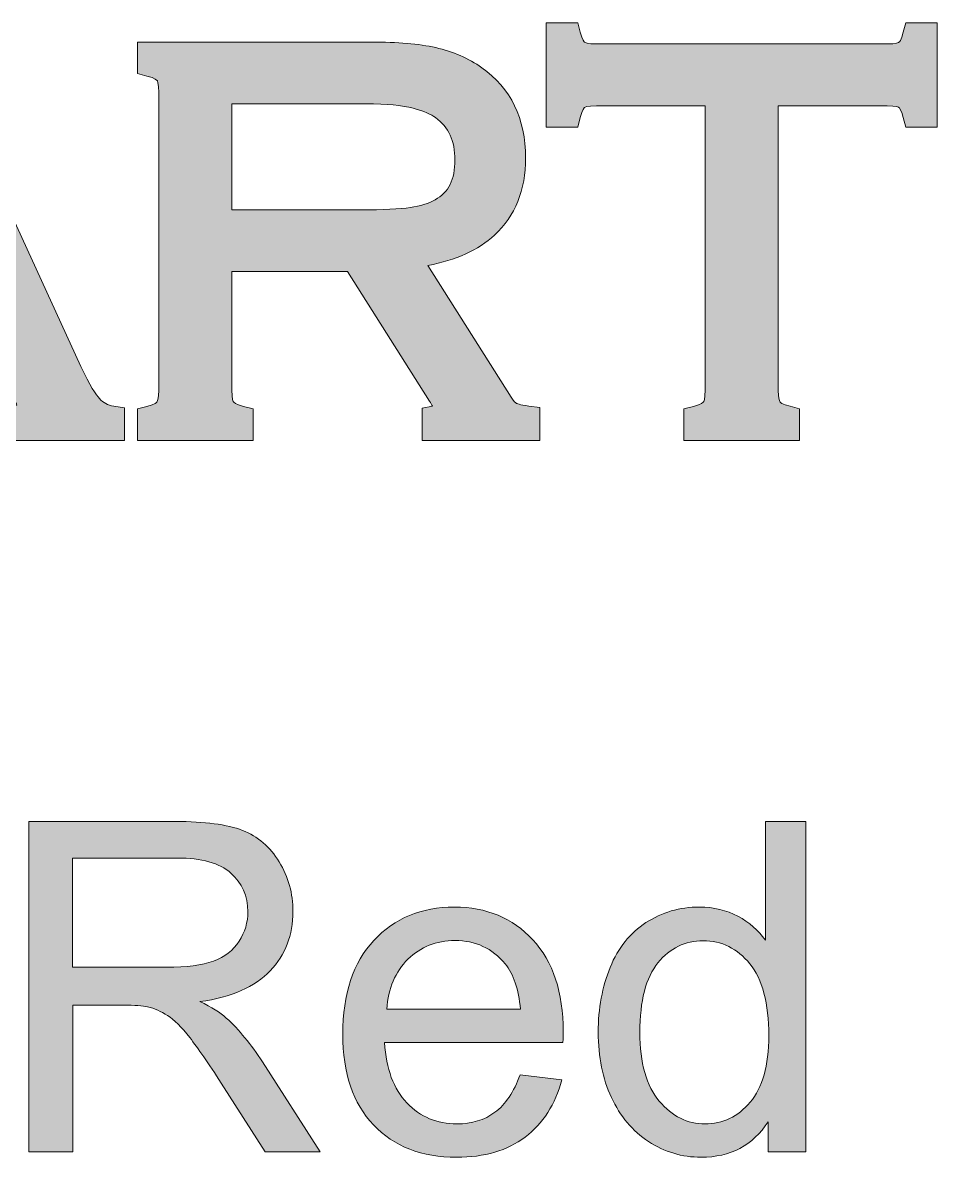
# Model space of a CAD drawing. Header units: inches. Extents: x 1117 to 1992, y -2324 to -585.
# Drawn here: x 1337.29 to 1355.27, y -2147.54 to -2125.24 of the extents above; entities that cross this region are included whole.
import ezdxf

# ---------------------------------------------------------------- set-up
doc = ezdxf.new("R2010")
doc.units = ezdxf.units.IN
doc.header["$MEASUREMENT"] = 0
doc.layers.add('Layer 1', color=7, linetype='Continuous')

# ---------------------------------------------------------------- blocks, each defined once
blk = doc.blocks.new('block 246')
at = {"layer": 'Layer 1', "true_color": 0x010101}
h = blk.add_hatch(color=18, dxfattribs=at)
h.dxf.hatch_style = 2
edge = h.paths.add_edge_path()
edge.add_spline(control_points=[(1354.605, -2125.43), (1354.562, -2125.594), (1354.52, -2125.628), (1354.519, -2125.629), (1354.518, -2125.629), (1354.468, -2125.662), (1354.285, -2125.662), (1354.285, -2125.662), (1348.572, -2125.662), (1348.572, -2125.662), (1348.388, -2125.662), (1348.338, -2125.629), (1348.337, -2125.628), (1348.336, -2125.628), (1348.294, -2125.593), (1348.252, -2125.431), (1348.252, -2125.431), (1348.202, -2125.244), (1348.202, -2125.244), (1348.202, -2125.244), (1347.583, -2125.244), (1347.583, -2125.244), (1347.583, -2125.244), (1347.583, -2127.294), (1347.583, -2127.294), (1347.583, -2127.294), (1348.203, -2127.294), (1348.203, -2127.294), (1348.203, -2127.294), (1348.252, -2127.108), (1348.252, -2127.108), (1348.293, -2126.946), (1348.336, -2126.909), (1348.336, -2126.909), (1348.336, -2126.909), (1348.387, -2126.876), (1348.572, -2126.876), (1348.572, -2126.876), (1350.711, -2126.876), (1350.711, -2126.876), (1350.711, -2126.876), (1350.711, -2132.463), (1350.711, -2132.463), (1350.711, -2132.647), (1350.675, -2132.696), (1350.675, -2132.696), (1350.674, -2132.697), (1350.64, -2132.741), (1350.478, -2132.784), (1350.478, -2132.784), (1350.291, -2132.833), (1350.291, -2132.833), (1350.291, -2132.833), (1350.291, -2133.452), (1350.291, -2133.452), (1350.291, -2133.452), (1352.565, -2133.452), (1352.565, -2133.452), (1352.565, -2133.452), (1352.565, -2132.831), (1352.565, -2132.831), (1352.565, -2132.831), (1352.377, -2132.783), (1352.377, -2132.783), (1352.217, -2132.743), (1352.181, -2132.7), (1352.181, -2132.7), (1352.18, -2132.7), (1352.145, -2132.649), (1352.145, -2132.463), (1352.145, -2132.463), (1352.145, -2126.876), (1352.145, -2126.876), (1352.145, -2126.876), (1354.284, -2126.876), (1354.284, -2126.876), (1354.468, -2126.876), (1354.518, -2126.911), (1354.519, -2126.912), (1354.52, -2126.912), (1354.562, -2126.947), (1354.604, -2127.109), (1354.604, -2127.109), (1354.653, -2127.295), (1354.653, -2127.295), (1354.653, -2127.295), (1355.273, -2127.295), (1355.273, -2127.295), (1355.273, -2127.295), (1355.273, -2125.244), (1355.273, -2125.244), (1355.273, -2125.244), (1354.654, -2125.244), (1354.654, -2125.244), (1354.654, -2125.244), (1354.605, -2125.43), (1354.605, -2125.43)], knot_values=[0, 0, 0, 0, 1, 1, 1, 2, 2, 2, 3, 3, 3, 4, 4, 4, 5, 5, 5, 6, 6, 6, 7, 7, 7, 8, 8, 8, 9, 9, 9, 10, 10, 10, 11, 11, 11, 12, 12, 12, 13, 13, 13, 14, 14, 14, 15, 15, 15, 16, 16, 16, 17, 17, 17, 18, 18, 18, 19, 19, 19, 20, 20, 20, 21, 21, 21, 22, 22, 22, 23, 23, 23, 24, 24, 24, 25, 25, 25, 26, 26, 26, 27, 27, 27, 28, 28, 28, 29, 29, 29, 30, 30, 30, 31, 31, 31, 32, 32, 32, 32], degree=3, periodic=1)
h = blk.add_hatch(color=18, dxfattribs=at)
h.dxf.hatch_style = 2
edge = h.paths.add_edge_path()
edge.add_spline(control_points=[(1338.798, -2132.63), (1338.732, -2132.556), (1338.614, -2132.387), (1338.434, -2131.998), (1338.434, -2131.998), (1336.104, -2126.929), (1336.104, -2126.929), (1335.888, -2126.452), (1335.862, -2126.336), (1335.858, -2126.348), (1335.858, -2126.347), (1335.885, -2126.319), (1335.997, -2126.294), (1335.997, -2126.294), (1336.193, -2126.251), (1336.193, -2126.251), (1336.193, -2126.251), (1336.193, -2125.624), (1336.193, -2125.624), (1336.193, -2125.624), (1333.565, -2125.624), (1333.565, -2125.624), (1333.565, -2125.624), (1333.565, -2126.263), (1333.565, -2126.263), (1333.565, -2126.263), (1333.776, -2126.298), (1333.776, -2126.298), (1333.857, -2126.31), (1333.892, -2126.331), (1333.893, -2126.332), (1333.893, -2126.343), (1333.887, -2126.451), (1333.713, -2126.83), (1333.713, -2126.83), (1331.284, -2132.106), (1331.284, -2132.106), (1331.129, -2132.449), (1331.032, -2132.592), (1330.978, -2132.652), (1330.917, -2132.717), (1330.829, -2132.759), (1330.709, -2132.78), (1330.709, -2132.78), (1330.503, -2132.817), (1330.503, -2132.817), (1330.503, -2132.817), (1330.503, -2133.453), (1330.503, -2133.453), (1330.503, -2133.453), (1332.809, -2133.453), (1332.809, -2133.453), (1332.809, -2133.453), (1332.809, -2132.835), (1332.809, -2132.835), (1332.809, -2132.835), (1332.624, -2132.785), (1332.624, -2132.785), (1332.494, -2132.75), (1332.468, -2132.713), (1332.469, -2132.713), (1332.469, -2132.71), (1332.47, -2132.652), (1332.551, -2132.474), (1332.551, -2132.474), (1333.036, -2131.392), (1333.036, -2131.392), (1333.036, -2131.392), (1336.56, -2131.392), (1336.56, -2131.392), (1336.56, -2131.392), (1337.057, -2132.473), (1337.057, -2132.473), (1337.122, -2132.621), (1337.156, -2132.709), (1337.174, -2132.757), (1337.153, -2132.765), (1337.124, -2132.774), (1337.084, -2132.782), (1337.084, -2132.782), (1336.885, -2132.824), (1336.885, -2132.824), (1336.885, -2132.824), (1336.885, -2133.452), (1336.885, -2133.452), (1336.885, -2133.452), (1339.293, -2133.452), (1339.293, -2133.452), (1339.293, -2133.452), (1339.293, -2132.811), (1339.293, -2132.811), (1339.293, -2132.811), (1339.08, -2132.779), (1339.08, -2132.779), (1338.964, -2132.761), (1338.872, -2132.713), (1338.798, -2132.63)], knot_values=[0, 0, 0, 0, 1, 1, 1, 2, 2, 2, 3, 3, 3, 4, 4, 4, 5, 5, 5, 6, 6, 6, 7, 7, 7, 8, 8, 8, 9, 9, 9, 10, 10, 10, 11, 11, 11, 12, 12, 12, 13, 13, 13, 14, 14, 14, 15, 15, 15, 16, 16, 16, 17, 17, 17, 18, 18, 18, 19, 19, 19, 20, 20, 20, 21, 21, 21, 22, 22, 22, 23, 23, 23, 24, 24, 24, 25, 25, 25, 26, 26, 26, 27, 27, 27, 28, 28, 28, 29, 29, 29, 30, 30, 30, 31, 31, 31, 32, 32, 32, 32], degree=3, periodic=1)
h.paths.add_polyline_path([(1334.813, -2127.446), (1336.029, -2130.178), (1333.582, -2130.178)])
h = blk.add_hatch(color=18, dxfattribs=at)
h.dxf.hatch_style = 2
edge = h.paths.add_edge_path()
edge.add_spline(control_points=[(1346.995, -2132.724), (1346.988, -2132.718), (1346.951, -2132.695), (1346.892, -2132.605), (1346.892, -2132.605), (1345.259, -2130.013), (1345.259, -2130.013), (1345.809, -2129.911), (1346.248, -2129.712), (1346.568, -2129.417), (1346.973, -2129.044), (1347.179, -2128.535), (1347.179, -2127.902), (1347.179, -2127.13), (1346.888, -2126.533), (1346.315, -2126.128), (1346.058, -2125.945), (1345.753, -2125.812), (1345.41, -2125.734), (1345.081, -2125.66), (1344.657, -2125.624), (1344.148, -2125.624), (1344.148, -2125.624), (1339.546, -2125.624), (1339.546, -2125.624), (1339.546, -2125.624), (1339.546, -2126.243), (1339.546, -2126.243), (1339.546, -2126.243), (1339.733, -2126.292), (1339.733, -2126.292), (1339.896, -2126.335), (1339.931, -2126.378), (1339.932, -2126.378), (1339.932, -2126.379), (1339.966, -2126.43), (1339.966, -2126.613), (1339.966, -2126.613), (1339.966, -2132.463), (1339.966, -2132.463), (1339.966, -2132.649), (1339.93, -2132.7), (1339.93, -2132.7), (1339.93, -2132.701), (1339.895, -2132.743), (1339.734, -2132.784), (1339.734, -2132.784), (1339.546, -2132.832), (1339.546, -2132.832), (1339.546, -2132.832), (1339.546, -2133.453), (1339.546, -2133.453), (1339.546, -2133.453), (1341.82, -2133.453), (1341.82, -2133.453), (1341.82, -2133.453), (1341.82, -2132.833), (1341.82, -2132.833), (1341.82, -2132.833), (1341.633, -2132.784), (1341.633, -2132.784), (1341.471, -2132.741), (1341.437, -2132.697), (1341.436, -2132.697), (1341.436, -2132.697), (1341.4, -2132.647), (1341.4, -2132.463), (1341.4, -2132.463), (1341.4, -2130.135), (1341.4, -2130.135), (1341.4, -2130.135), (1343.676, -2130.135), (1343.676, -2130.135), (1343.676, -2130.135), (1345.289, -2132.683), (1345.289, -2132.683), (1345.314, -2132.722), (1345.334, -2132.754), (1345.349, -2132.78), (1345.348, -2132.78), (1345.347, -2132.781), (1345.345, -2132.781), (1345.345, -2132.781), (1345.145, -2132.821), (1345.145, -2132.821), (1345.145, -2132.821), (1345.145, -2133.452), (1345.145, -2133.452), (1345.145, -2133.452), (1347.46, -2133.452), (1347.46, -2133.452), (1347.46, -2133.452), (1347.46, -2132.805), (1347.46, -2132.805), (1347.46, -2132.805), (1347.242, -2132.777), (1347.242, -2132.777), (1347.054, -2132.754), (1347.002, -2132.726), (1346.995, -2132.724)], knot_values=[0, 0, 0, 0, 1, 1, 1, 2, 2, 2, 3, 3, 3, 4, 4, 4, 5, 5, 5, 6, 6, 6, 7, 7, 7, 8, 8, 8, 9, 9, 9, 10, 10, 10, 11, 11, 11, 12, 12, 12, 13, 13, 13, 14, 14, 14, 15, 15, 15, 16, 16, 16, 17, 17, 17, 18, 18, 18, 19, 19, 19, 20, 20, 20, 21, 21, 21, 22, 22, 22, 23, 23, 23, 24, 24, 24, 25, 25, 25, 26, 26, 26, 27, 27, 27, 28, 28, 28, 29, 29, 29, 30, 30, 30, 31, 31, 31, 32, 32, 32, 33, 33, 33, 33], degree=3, periodic=1)
edge = h.paths.add_edge_path()
edge.add_spline(control_points=[(1341.401, -2126.836), (1341.401, -2126.836), (1344.043, -2126.836), (1344.043, -2126.836), (1344.858, -2126.836), (1345.235, -2126.985), (1345.409, -2127.11), (1345.665, -2127.293), (1345.789, -2127.565), (1345.789, -2127.941), (1345.789, -2128.328), (1345.665, -2128.577), (1345.4, -2128.724), (1345.27, -2128.797), (1345.107, -2128.847), (1344.912, -2128.876), (1344.7, -2128.906), (1344.373, -2128.922), (1343.937, -2128.922), (1343.937, -2128.922), (1341.401, -2128.922), (1341.401, -2128.922), (1341.401, -2128.922), (1341.401, -2126.836), (1341.401, -2126.836)], knot_values=[0, 0, 0, 0, 1, 1, 1, 2, 2, 2, 3, 3, 3, 4, 4, 4, 5, 5, 5, 6, 6, 6, 7, 7, 7, 8, 8, 8, 8], degree=3, periodic=1)
at = {"layer": 'Layer 1', "lineweight": 0}
for points, knots in [([(1354.605, -2125.43), (1354.562, -2125.594), (1354.52, -2125.628), (1354.519, -2125.629), (1354.518, -2125.629), (1354.468, -2125.662), (1354.285, -2125.662), (1354.285, -2125.662), (1348.572, -2125.662), (1348.572, -2125.662), (1348.388, -2125.662), (1348.338, -2125.629), (1348.337, -2125.628), (1348.336, -2125.628), (1348.294, -2125.593), (1348.252, -2125.431), (1348.252, -2125.431), (1348.202, -2125.244), (1348.202, -2125.244), (1348.202, -2125.244), (1347.583, -2125.244), (1347.583, -2125.244), (1347.583, -2125.244), (1347.583, -2127.294), (1347.583, -2127.294), (1347.583, -2127.294), (1348.203, -2127.294), (1348.203, -2127.294), (1348.203, -2127.294), (1348.252, -2127.108), (1348.252, -2127.108), (1348.293, -2126.946), (1348.336, -2126.909), (1348.336, -2126.909), (1348.336, -2126.909), (1348.387, -2126.876), (1348.572, -2126.876), (1348.572, -2126.876), (1350.711, -2126.876), (1350.711, -2126.876), (1350.711, -2126.876), (1350.711, -2132.463), (1350.711, -2132.463), (1350.711, -2132.647), (1350.675, -2132.696), (1350.675, -2132.696), (1350.674, -2132.697), (1350.64, -2132.741), (1350.478, -2132.784), (1350.478, -2132.784), (1350.291, -2132.833), (1350.291, -2132.833), (1350.291, -2132.833), (1350.291, -2133.452), (1350.291, -2133.452), (1350.291, -2133.452), (1352.565, -2133.452), (1352.565, -2133.452), (1352.565, -2133.452), (1352.565, -2132.831), (1352.565, -2132.831), (1352.565, -2132.831), (1352.377, -2132.783), (1352.377, -2132.783), (1352.217, -2132.743), (1352.181, -2132.7), (1352.181, -2132.7), (1352.18, -2132.7), (1352.145, -2132.649), (1352.145, -2132.463), (1352.145, -2132.463), (1352.145, -2126.876), (1352.145, -2126.876), (1352.145, -2126.876), (1354.284, -2126.876), (1354.284, -2126.876), (1354.468, -2126.876), (1354.518, -2126.911), (1354.519, -2126.912), (1354.52, -2126.912), (1354.562, -2126.947), (1354.604, -2127.109), (1354.604, -2127.109), (1354.653, -2127.295), (1354.653, -2127.295), (1354.653, -2127.295), (1355.273, -2127.295), (1355.273, -2127.295), (1355.273, -2127.295), (1355.273, -2125.244), (1355.273, -2125.244), (1355.273, -2125.244), (1354.654, -2125.244), (1354.654, -2125.244), (1354.654, -2125.244), (1354.605, -2125.43), (1354.605, -2125.43)], [0, 0, 0, 0, 1, 1, 1, 2, 2, 2, 3, 3, 3, 4, 4, 4, 5, 5, 5, 6, 6, 6, 7, 7, 7, 8, 8, 8, 9, 9, 9, 10, 10, 10, 11, 11, 11, 12, 12, 12, 13, 13, 13, 14, 14, 14, 15, 15, 15, 16, 16, 16, 17, 17, 17, 18, 18, 18, 19, 19, 19, 20, 20, 20, 21, 21, 21, 22, 22, 22, 23, 23, 23, 24, 24, 24, 25, 25, 25, 26, 26, 26, 27, 27, 27, 28, 28, 28, 29, 29, 29, 30, 30, 30, 31, 31, 31, 32, 32, 32, 32]), ([(1338.798, -2132.63), (1338.732, -2132.556), (1338.614, -2132.387), (1338.434, -2131.998), (1338.434, -2131.998), (1336.104, -2126.929), (1336.104, -2126.929), (1335.888, -2126.452), (1335.862, -2126.336), (1335.858, -2126.348), (1335.858, -2126.347), (1335.885, -2126.319), (1335.997, -2126.294), (1335.997, -2126.294), (1336.193, -2126.251), (1336.193, -2126.251), (1336.193, -2126.251), (1336.193, -2125.624), (1336.193, -2125.624), (1336.193, -2125.624), (1333.565, -2125.624), (1333.565, -2125.624), (1333.565, -2125.624), (1333.565, -2126.263), (1333.565, -2126.263), (1333.565, -2126.263), (1333.776, -2126.298), (1333.776, -2126.298), (1333.857, -2126.31), (1333.892, -2126.331), (1333.893, -2126.332), (1333.893, -2126.343), (1333.887, -2126.451), (1333.713, -2126.83), (1333.713, -2126.83), (1331.284, -2132.106), (1331.284, -2132.106), (1331.129, -2132.449), (1331.032, -2132.592), (1330.978, -2132.652), (1330.917, -2132.717), (1330.829, -2132.759), (1330.709, -2132.78), (1330.709, -2132.78), (1330.503, -2132.817), (1330.503, -2132.817), (1330.503, -2132.817), (1330.503, -2133.453), (1330.503, -2133.453), (1330.503, -2133.453), (1332.809, -2133.453), (1332.809, -2133.453), (1332.809, -2133.453), (1332.809, -2132.835), (1332.809, -2132.835), (1332.809, -2132.835), (1332.624, -2132.785), (1332.624, -2132.785), (1332.494, -2132.75), (1332.468, -2132.713), (1332.469, -2132.713), (1332.469, -2132.71), (1332.47, -2132.652), (1332.551, -2132.474), (1332.551, -2132.474), (1333.036, -2131.392), (1333.036, -2131.392), (1333.036, -2131.392), (1336.56, -2131.392), (1336.56, -2131.392), (1336.56, -2131.392), (1337.057, -2132.473), (1337.057, -2132.473), (1337.122, -2132.621), (1337.156, -2132.709), (1337.174, -2132.757), (1337.153, -2132.765), (1337.124, -2132.774), (1337.084, -2132.782), (1337.084, -2132.782), (1336.885, -2132.824), (1336.885, -2132.824), (1336.885, -2132.824), (1336.885, -2133.452), (1336.885, -2133.452), (1336.885, -2133.452), (1339.293, -2133.452), (1339.293, -2133.452), (1339.293, -2133.452), (1339.293, -2132.811), (1339.293, -2132.811), (1339.293, -2132.811), (1339.08, -2132.779), (1339.08, -2132.779), (1338.964, -2132.761), (1338.872, -2132.713), (1338.798, -2132.63)], [0, 0, 0, 0, 1, 1, 1, 2, 2, 2, 3, 3, 3, 4, 4, 4, 5, 5, 5, 6, 6, 6, 7, 7, 7, 8, 8, 8, 9, 9, 9, 10, 10, 10, 11, 11, 11, 12, 12, 12, 13, 13, 13, 14, 14, 14, 15, 15, 15, 16, 16, 16, 17, 17, 17, 18, 18, 18, 19, 19, 19, 20, 20, 20, 21, 21, 21, 22, 22, 22, 23, 23, 23, 24, 24, 24, 25, 25, 25, 26, 26, 26, 27, 27, 27, 28, 28, 28, 29, 29, 29, 30, 30, 30, 31, 31, 31, 32, 32, 32, 32]), ([(1346.995, -2132.724), (1346.988, -2132.718), (1346.951, -2132.695), (1346.892, -2132.605), (1346.892, -2132.605), (1345.259, -2130.013), (1345.259, -2130.013), (1345.809, -2129.911), (1346.248, -2129.712), (1346.568, -2129.417), (1346.973, -2129.044), (1347.179, -2128.535), (1347.179, -2127.902), (1347.179, -2127.13), (1346.888, -2126.533), (1346.315, -2126.128), (1346.058, -2125.945), (1345.753, -2125.812), (1345.41, -2125.734), (1345.081, -2125.66), (1344.657, -2125.624), (1344.148, -2125.624), (1344.148, -2125.624), (1339.546, -2125.624), (1339.546, -2125.624), (1339.546, -2125.624), (1339.546, -2126.243), (1339.546, -2126.243), (1339.546, -2126.243), (1339.733, -2126.292), (1339.733, -2126.292), (1339.896, -2126.335), (1339.931, -2126.378), (1339.932, -2126.378), (1339.932, -2126.379), (1339.966, -2126.43), (1339.966, -2126.613), (1339.966, -2126.613), (1339.966, -2132.463), (1339.966, -2132.463), (1339.966, -2132.649), (1339.93, -2132.7), (1339.93, -2132.7), (1339.93, -2132.701), (1339.895, -2132.743), (1339.734, -2132.784), (1339.734, -2132.784), (1339.546, -2132.832), (1339.546, -2132.832), (1339.546, -2132.832), (1339.546, -2133.453), (1339.546, -2133.453), (1339.546, -2133.453), (1341.82, -2133.453), (1341.82, -2133.453), (1341.82, -2133.453), (1341.82, -2132.833), (1341.82, -2132.833), (1341.82, -2132.833), (1341.633, -2132.784), (1341.633, -2132.784), (1341.471, -2132.741), (1341.437, -2132.697), (1341.436, -2132.697), (1341.436, -2132.697), (1341.4, -2132.647), (1341.4, -2132.463), (1341.4, -2132.463), (1341.4, -2130.135), (1341.4, -2130.135), (1341.4, -2130.135), (1343.676, -2130.135), (1343.676, -2130.135), (1343.676, -2130.135), (1345.289, -2132.683), (1345.289, -2132.683), (1345.314, -2132.722), (1345.334, -2132.754), (1345.349, -2132.78), (1345.348, -2132.78), (1345.347, -2132.781), (1345.345, -2132.781), (1345.345, -2132.781), (1345.145, -2132.821), (1345.145, -2132.821), (1345.145, -2132.821), (1345.145, -2133.452), (1345.145, -2133.452), (1345.145, -2133.452), (1347.46, -2133.452), (1347.46, -2133.452), (1347.46, -2133.452), (1347.46, -2132.805), (1347.46, -2132.805), (1347.46, -2132.805), (1347.242, -2132.777), (1347.242, -2132.777), (1347.054, -2132.754), (1347.002, -2132.726), (1346.995, -2132.724)], [0, 0, 0, 0, 1, 1, 1, 2, 2, 2, 3, 3, 3, 4, 4, 4, 5, 5, 5, 6, 6, 6, 7, 7, 7, 8, 8, 8, 9, 9, 9, 10, 10, 10, 11, 11, 11, 12, 12, 12, 13, 13, 13, 14, 14, 14, 15, 15, 15, 16, 16, 16, 17, 17, 17, 18, 18, 18, 19, 19, 19, 20, 20, 20, 21, 21, 21, 22, 22, 22, 23, 23, 23, 24, 24, 24, 25, 25, 25, 26, 26, 26, 27, 27, 27, 28, 28, 28, 29, 29, 29, 30, 30, 30, 31, 31, 31, 32, 32, 32, 33, 33, 33, 33]), ([(1341.401, -2126.836), (1341.401, -2126.836), (1344.043, -2126.836), (1344.043, -2126.836), (1344.858, -2126.836), (1345.235, -2126.985), (1345.409, -2127.11), (1345.665, -2127.293), (1345.789, -2127.565), (1345.789, -2127.941), (1345.789, -2128.328), (1345.665, -2128.577), (1345.4, -2128.724), (1345.27, -2128.797), (1345.107, -2128.847), (1344.912, -2128.876), (1344.7, -2128.906), (1344.373, -2128.922), (1343.937, -2128.922), (1343.937, -2128.922), (1341.401, -2128.922), (1341.401, -2128.922), (1341.401, -2128.922), (1341.401, -2126.836), (1341.401, -2126.836)], [0, 0, 0, 0, 1, 1, 1, 2, 2, 2, 3, 3, 3, 4, 4, 4, 5, 5, 5, 6, 6, 6, 7, 7, 7, 8, 8, 8, 8])]:
    blk.add_open_spline(points, degree=3, knots=knots, dxfattribs=at)
blk = doc.blocks.new('block 247')
at = {"layer": 'Layer 1', "true_color": 0x010101}
h = blk.add_hatch(color=18, dxfattribs=at)
h.dxf.hatch_style = 2
edge = h.paths.add_edge_path()
edge.add_spline(control_points=[(1337.413, -2147.435), (1337.413, -2147.435), (1337.413, -2140.942), (1337.413, -2140.942), (1337.413, -2140.942), (1340.292, -2140.942), (1340.292, -2140.942), (1340.87, -2140.942), (1341.311, -2141), (1341.611, -2141.117), (1341.913, -2141.234), (1342.153, -2141.44), (1342.334, -2141.735), (1342.514, -2142.03), (1342.604, -2142.356), (1342.604, -2142.713), (1342.604, -2143.174), (1342.455, -2143.561), (1342.157, -2143.878), (1341.858, -2144.194), (1341.398, -2144.395), (1340.774, -2144.481), (1341.002, -2144.59), (1341.175, -2144.697), (1341.293, -2144.804), (1341.544, -2145.033), (1341.782, -2145.322), (1342.006, -2145.667), (1342.006, -2145.667), (1343.136, -2147.435), (1343.136, -2147.435), (1343.136, -2147.435), (1342.055, -2147.435), (1342.055, -2147.435), (1342.055, -2147.435), (1341.195, -2146.084), (1341.195, -2146.084), (1340.943, -2145.694), (1340.737, -2145.396), (1340.575, -2145.189), (1340.412, -2144.983), (1340.267, -2144.838), (1340.139, -2144.755), (1340.01, -2144.674), (1339.88, -2144.616), (1339.747, -2144.584), (1339.65, -2144.562), (1339.49, -2144.552), (1339.27, -2144.552), (1339.27, -2144.552), (1338.273, -2144.552), (1338.273, -2144.552), (1338.273, -2144.552), (1338.273, -2147.436), (1338.273, -2147.436), (1338.273, -2147.436), (1337.413, -2147.435), (1337.413, -2147.435), (1337.413, -2147.435), (1337.413, -2147.435), (1337.413, -2147.435)], knot_values=[0, 0, 0, 0, 1, 1, 1, 2, 2, 2, 3, 3, 3, 4, 4, 4, 5, 5, 5, 6, 6, 6, 7, 7, 7, 8, 8, 8, 9, 9, 9, 10, 10, 10, 11, 11, 11, 12, 12, 12, 13, 13, 13, 14, 14, 14, 15, 15, 15, 16, 16, 16, 17, 17, 17, 18, 18, 18, 19, 19, 19, 20, 20, 20, 20], degree=3, periodic=1)
edge = h.paths.add_edge_path()
edge.add_spline(control_points=[(1338.272, -2143.807), (1338.272, -2143.807), (1340.119, -2143.807), (1340.119, -2143.807), (1340.512, -2143.807), (1340.818, -2143.767), (1341.04, -2143.686), (1341.261, -2143.605), (1341.43, -2143.474), (1341.545, -2143.296), (1341.66, -2143.117), (1341.718, -2142.923), (1341.718, -2142.714), (1341.718, -2142.407), (1341.607, -2142.154), (1341.383, -2141.957), (1341.161, -2141.758), (1340.808, -2141.66), (1340.328, -2141.66), (1340.328, -2141.66), (1338.272, -2141.66), (1338.272, -2141.66), (1338.272, -2141.66), (1338.272, -2143.807), (1338.272, -2143.807)], knot_values=[0, 0, 0, 0, 1, 1, 1, 2, 2, 2, 3, 3, 3, 4, 4, 4, 5, 5, 5, 6, 6, 6, 7, 7, 7, 8, 8, 8, 8], degree=3, periodic=1)
h = blk.add_hatch(color=18, dxfattribs=at)
h.dxf.hatch_style = 2
edge = h.paths.add_edge_path()
edge.add_spline(control_points=[(1351.945, -2147.435), (1351.945, -2147.435), (1351.945, -2146.841), (1351.945, -2146.841), (1351.647, -2147.307), (1351.208, -2147.54), (1350.629, -2147.54), (1350.255, -2147.54), (1349.909, -2147.437), (1349.595, -2147.23), (1349.28, -2147.024), (1349.037, -2146.735), (1348.864, -2146.364), (1348.692, -2145.994), (1348.606, -2145.568), (1348.606, -2145.086), (1348.606, -2144.617), (1348.685, -2144.191), (1348.841, -2143.809), (1348.996, -2143.426), (1349.231, -2143.133), (1349.545, -2142.93), (1349.858, -2142.726), (1350.208, -2142.624), (1350.595, -2142.624), (1350.878, -2142.624), (1351.131, -2142.684), (1351.352, -2142.804), (1351.574, -2142.924), (1351.754, -2143.078), (1351.892, -2143.271), (1351.892, -2143.271), (1351.892, -2140.941), (1351.892, -2140.941), (1351.892, -2140.941), (1352.685, -2140.941), (1352.685, -2140.941), (1352.685, -2140.941), (1352.685, -2147.434), (1352.685, -2147.434), (1352.685, -2147.434), (1351.945, -2147.435), (1351.945, -2147.435), (1351.945, -2147.435), (1351.945, -2147.435), (1351.945, -2147.435)], knot_values=[0, 0, 0, 0, 1, 1, 1, 2, 2, 2, 3, 3, 3, 4, 4, 4, 5, 5, 5, 6, 6, 6, 7, 7, 7, 8, 8, 8, 9, 9, 9, 10, 10, 10, 11, 11, 11, 12, 12, 12, 13, 13, 13, 14, 14, 14, 15, 15, 15, 15], degree=3, periodic=1)
edge = h.paths.add_edge_path()
edge.add_spline(control_points=[(1349.425, -2145.087), (1349.425, -2145.69), (1349.552, -2146.14), (1349.806, -2146.438), (1350.061, -2146.737), (1350.36, -2146.886), (1350.705, -2146.886), (1351.053, -2146.886), (1351.349, -2146.744), (1351.594, -2146.458), (1351.838, -2146.173), (1351.959, -2145.738), (1351.959, -2145.154), (1351.959, -2144.511), (1351.834, -2144.039), (1351.586, -2143.737), (1351.339, -2143.436), (1351.033, -2143.285), (1350.67, -2143.285), (1350.315, -2143.285), (1350.019, -2143.43), (1349.781, -2143.719), (1349.543, -2144.008), (1349.425, -2144.464), (1349.425, -2145.087)], knot_values=[0, 0, 0, 0, 1, 1, 1, 2, 2, 2, 3, 3, 3, 4, 4, 4, 5, 5, 5, 6, 6, 6, 7, 7, 7, 8, 8, 8, 8], degree=3, periodic=1)
h = blk.add_hatch(color=18, dxfattribs=at)
h.dxf.hatch_style = 2
edge = h.paths.add_edge_path()
edge.add_spline(control_points=[(1347.069, -2145.92), (1347.069, -2145.92), (1347.892, -2146.022), (1347.892, -2146.022), (1347.762, -2146.502), (1347.521, -2146.877), (1347.17, -2147.143), (1346.819, -2147.409), (1346.37, -2147.541), (1345.824, -2147.541), (1345.137, -2147.541), (1344.591, -2147.328), (1344.187, -2146.906), (1343.784, -2146.482), (1343.583, -2145.887), (1343.583, -2145.122), (1343.583, -2144.33), (1343.786, -2143.718), (1344.194, -2143.28), (1344.6, -2142.843), (1345.129, -2142.624), (1345.779, -2142.624), (1346.408, -2142.624), (1346.921, -2142.838), (1347.32, -2143.266), (1347.719, -2143.694), (1347.918, -2144.297), (1347.918, -2145.073), (1347.918, -2145.121), (1347.916, -2145.191), (1347.913, -2145.286), (1347.913, -2145.286), (1344.406, -2145.286), (1344.406, -2145.286), (1344.436, -2145.804), (1344.582, -2146.199), (1344.845, -2146.473), (1345.107, -2146.748), (1345.436, -2146.885), (1345.828, -2146.885), (1346.12, -2146.885), (1346.369, -2146.808), (1346.576, -2146.656), (1346.784, -2146.502), (1346.948, -2146.256), (1347.069, -2145.92)], knot_values=[0, 0, 0, 0, 1, 1, 1, 2, 2, 2, 3, 3, 3, 4, 4, 4, 5, 5, 5, 6, 6, 6, 7, 7, 7, 8, 8, 8, 9, 9, 9, 10, 10, 10, 11, 11, 11, 12, 12, 12, 13, 13, 13, 14, 14, 14, 15, 15, 15, 15], degree=3, periodic=1)
edge = h.paths.add_edge_path()
edge.add_spline(control_points=[(1344.451, -2144.631), (1344.451, -2144.631), (1347.077, -2144.631), (1347.077, -2144.631), (1347.041, -2144.236), (1346.94, -2143.939), (1346.776, -2143.741), (1346.522, -2143.434), (1346.193, -2143.281), (1345.788, -2143.281), (1345.422, -2143.281), (1345.114, -2143.403), (1344.865, -2143.648), (1344.616, -2143.893), (1344.477, -2144.221), (1344.451, -2144.631)], knot_values=[0, 0, 0, 0, 1, 1, 1, 2, 2, 2, 3, 3, 3, 4, 4, 4, 5, 5, 5, 5], degree=3, periodic=1)
at = {"layer": 'Layer 1', "lineweight": 0}
for points, knots in [([(1337.413, -2147.435), (1337.413, -2147.435), (1337.413, -2140.942), (1337.413, -2140.942), (1337.413, -2140.942), (1340.292, -2140.942), (1340.292, -2140.942), (1340.87, -2140.942), (1341.311, -2141), (1341.611, -2141.117), (1341.913, -2141.234), (1342.153, -2141.44), (1342.334, -2141.735), (1342.514, -2142.03), (1342.604, -2142.356), (1342.604, -2142.713), (1342.604, -2143.174), (1342.455, -2143.561), (1342.157, -2143.878), (1341.858, -2144.194), (1341.398, -2144.395), (1340.774, -2144.481), (1341.002, -2144.59), (1341.175, -2144.697), (1341.293, -2144.804), (1341.544, -2145.033), (1341.782, -2145.322), (1342.006, -2145.667), (1342.006, -2145.667), (1343.136, -2147.435), (1343.136, -2147.435), (1343.136, -2147.435), (1342.055, -2147.435), (1342.055, -2147.435), (1342.055, -2147.435), (1341.195, -2146.084), (1341.195, -2146.084), (1340.943, -2145.694), (1340.737, -2145.396), (1340.575, -2145.189), (1340.412, -2144.983), (1340.267, -2144.838), (1340.139, -2144.755), (1340.01, -2144.674), (1339.88, -2144.616), (1339.747, -2144.584), (1339.65, -2144.562), (1339.49, -2144.552), (1339.27, -2144.552), (1339.27, -2144.552), (1338.273, -2144.552), (1338.273, -2144.552), (1338.273, -2144.552), (1338.273, -2147.436), (1338.273, -2147.436), (1338.273, -2147.436), (1337.413, -2147.435), (1337.413, -2147.435), (1337.413, -2147.435), (1337.413, -2147.435), (1337.413, -2147.435)], [0, 0, 0, 0, 1, 1, 1, 2, 2, 2, 3, 3, 3, 4, 4, 4, 5, 5, 5, 6, 6, 6, 7, 7, 7, 8, 8, 8, 9, 9, 9, 10, 10, 10, 11, 11, 11, 12, 12, 12, 13, 13, 13, 14, 14, 14, 15, 15, 15, 16, 16, 16, 17, 17, 17, 18, 18, 18, 19, 19, 19, 20, 20, 20, 20]), ([(1351.945, -2147.435), (1351.945, -2147.435), (1351.945, -2146.841), (1351.945, -2146.841), (1351.647, -2147.307), (1351.208, -2147.54), (1350.629, -2147.54), (1350.255, -2147.54), (1349.909, -2147.437), (1349.595, -2147.23), (1349.28, -2147.024), (1349.037, -2146.735), (1348.864, -2146.364), (1348.692, -2145.994), (1348.606, -2145.568), (1348.606, -2145.086), (1348.606, -2144.617), (1348.685, -2144.191), (1348.841, -2143.809), (1348.996, -2143.426), (1349.231, -2143.133), (1349.545, -2142.93), (1349.858, -2142.726), (1350.208, -2142.624), (1350.595, -2142.624), (1350.878, -2142.624), (1351.131, -2142.684), (1351.352, -2142.804), (1351.574, -2142.924), (1351.754, -2143.078), (1351.892, -2143.271), (1351.892, -2143.271), (1351.892, -2140.941), (1351.892, -2140.941), (1351.892, -2140.941), (1352.685, -2140.941), (1352.685, -2140.941), (1352.685, -2140.941), (1352.685, -2147.434), (1352.685, -2147.434), (1352.685, -2147.434), (1351.945, -2147.435), (1351.945, -2147.435), (1351.945, -2147.435), (1351.945, -2147.435), (1351.945, -2147.435)], [0, 0, 0, 0, 1, 1, 1, 2, 2, 2, 3, 3, 3, 4, 4, 4, 5, 5, 5, 6, 6, 6, 7, 7, 7, 8, 8, 8, 9, 9, 9, 10, 10, 10, 11, 11, 11, 12, 12, 12, 13, 13, 13, 14, 14, 14, 15, 15, 15, 15]), ([(1338.272, -2143.807), (1338.272, -2143.807), (1340.119, -2143.807), (1340.119, -2143.807), (1340.512, -2143.807), (1340.818, -2143.767), (1341.04, -2143.686), (1341.261, -2143.605), (1341.43, -2143.474), (1341.545, -2143.296), (1341.66, -2143.117), (1341.718, -2142.923), (1341.718, -2142.714), (1341.718, -2142.407), (1341.607, -2142.154), (1341.383, -2141.957), (1341.161, -2141.758), (1340.808, -2141.66), (1340.328, -2141.66), (1340.328, -2141.66), (1338.272, -2141.66), (1338.272, -2141.66), (1338.272, -2141.66), (1338.272, -2143.807), (1338.272, -2143.807)], [0, 0, 0, 0, 1, 1, 1, 2, 2, 2, 3, 3, 3, 4, 4, 4, 5, 5, 5, 6, 6, 6, 7, 7, 7, 8, 8, 8, 8]), ([(1347.069, -2145.92), (1347.069, -2145.92), (1347.892, -2146.022), (1347.892, -2146.022), (1347.762, -2146.502), (1347.521, -2146.877), (1347.17, -2147.143), (1346.819, -2147.409), (1346.37, -2147.541), (1345.824, -2147.541), (1345.137, -2147.541), (1344.591, -2147.328), (1344.187, -2146.906), (1343.784, -2146.482), (1343.583, -2145.887), (1343.583, -2145.122), (1343.583, -2144.33), (1343.786, -2143.718), (1344.194, -2143.28), (1344.6, -2142.843), (1345.129, -2142.624), (1345.779, -2142.624), (1346.408, -2142.624), (1346.921, -2142.838), (1347.32, -2143.266), (1347.719, -2143.694), (1347.918, -2144.297), (1347.918, -2145.073), (1347.918, -2145.121), (1347.916, -2145.191), (1347.913, -2145.286), (1347.913, -2145.286), (1344.406, -2145.286), (1344.406, -2145.286), (1344.436, -2145.804), (1344.582, -2146.199), (1344.845, -2146.473), (1345.107, -2146.748), (1345.436, -2146.885), (1345.828, -2146.885), (1346.12, -2146.885), (1346.369, -2146.808), (1346.576, -2146.656), (1346.784, -2146.502), (1346.948, -2146.256), (1347.069, -2145.92)], [0, 0, 0, 0, 1, 1, 1, 2, 2, 2, 3, 3, 3, 4, 4, 4, 5, 5, 5, 6, 6, 6, 7, 7, 7, 8, 8, 8, 9, 9, 9, 10, 10, 10, 11, 11, 11, 12, 12, 12, 13, 13, 13, 14, 14, 14, 15, 15, 15, 15]), ([(1344.451, -2144.631), (1344.451, -2144.631), (1347.077, -2144.631), (1347.077, -2144.631), (1347.041, -2144.236), (1346.94, -2143.939), (1346.776, -2143.741), (1346.522, -2143.434), (1346.193, -2143.281), (1345.788, -2143.281), (1345.422, -2143.281), (1345.114, -2143.403), (1344.865, -2143.648), (1344.616, -2143.893), (1344.477, -2144.221), (1344.451, -2144.631)], [0, 0, 0, 0, 1, 1, 1, 2, 2, 2, 3, 3, 3, 4, 4, 4, 5, 5, 5, 5]), ([(1349.425, -2145.087), (1349.425, -2145.69), (1349.552, -2146.14), (1349.806, -2146.438), (1350.061, -2146.737), (1350.36, -2146.886), (1350.705, -2146.886), (1351.053, -2146.886), (1351.349, -2146.744), (1351.594, -2146.458), (1351.838, -2146.173), (1351.959, -2145.738), (1351.959, -2145.154), (1351.959, -2144.511), (1351.834, -2144.039), (1351.586, -2143.737), (1351.339, -2143.436), (1351.033, -2143.285), (1350.67, -2143.285), (1350.315, -2143.285), (1350.019, -2143.43), (1349.781, -2143.719), (1349.543, -2144.008), (1349.425, -2144.464), (1349.425, -2145.087)], [0, 0, 0, 0, 1, 1, 1, 2, 2, 2, 3, 3, 3, 4, 4, 4, 5, 5, 5, 6, 6, 6, 7, 7, 7, 8, 8, 8, 8])]:
    blk.add_open_spline(points, degree=3, knots=knots, dxfattribs=at)
blk = doc.blocks.new('block 245')
at = {"layer": 'Layer 1'}
for name in ['block 246', 'block 247']:
    blk.add_blockref(name, (0, 0), dxfattribs=at)

msp = doc.modelspace()

# ---------------------------------------------------------------- block references
at = {"layer": 'Layer 1'}
msp.add_blockref('block 245', (0, 0), dxfattribs=at)

doc.saveas('drawing.dxf')
